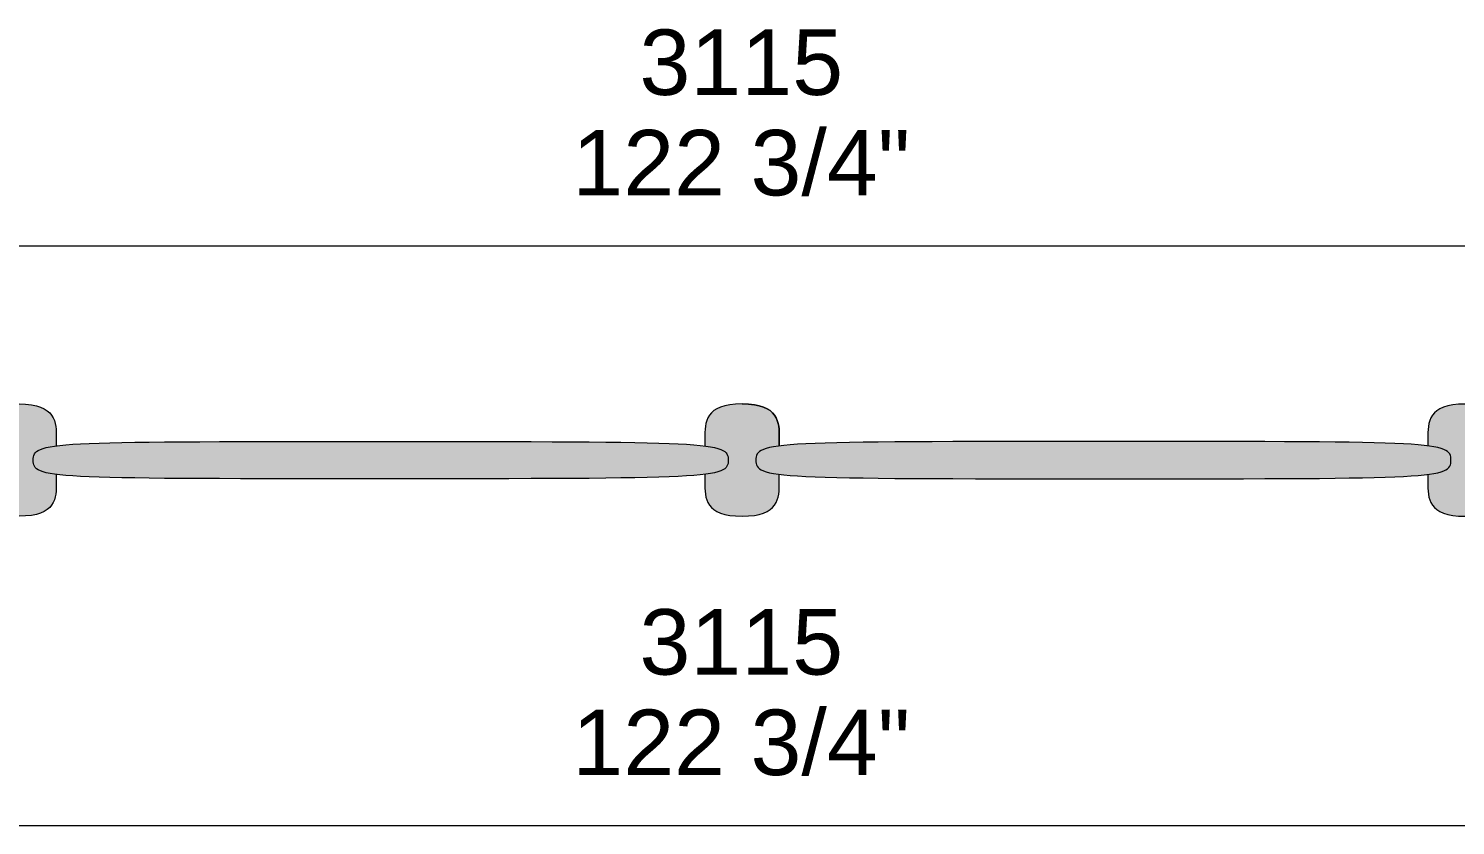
# Model space of a CAD drawing. Header units: millimetres. Extents: x -23380 to 52531, y -5628 to 1041.
# Drawn here: x 8352 to 9876, y -1709 to -857 of the extents above; entities that cross this region are included whole.
import ezdxf

# ---------------------------------------------------------------- set-up
doc = ezdxf.new("R2010")
doc.units = ezdxf.units.MM
for name, color, linetype, lineweight in [('dimensions', 7, 'Continuous', 5), ('drawing', 7, 'Continuous', 5), ('hatch', 9, 'Continuous', 5)]:
    doc.layers.add(name, color=color, linetype=linetype, lineweight=lineweight)
doc.styles.add('Poliform mm', font='arial.ttf')
doc.styles.add('Poliform pollici', font='arial.ttf')

msp = doc.modelspace()

# ---------------------------------------------------------------- hatches: boundary and pattern name
at = {"layer": 'hatch'}
for points in [[(8302.3, -1334.1), (8306.3, -1333.6), (8309.9, -1333), (8311.5, -1332.6), (8313, -1332.3), (8314.4, -1332), (8315.7, -1331.6), (8316.9, -1331.2), (8318.1, -1330.9), (8318.6, -1330.7), (8319.1, -1330.5), (8319.6, -1330.3), (8320.1, -1330), (8320.5, -1329.8), (8320.9, -1329.6), (8321.4, -1329.4), (8321.8, -1329.2), (8322.1, -1329), (8322.5, -1328.7), (8322.8, -1328.5), (8323.2, -1328.3), (8323.5, -1328), (8323.8, -1327.8), (8323.9, -1327.7), (8324, -1327.6), (8324.2, -1327.4), (8324.3, -1327.3), (8324.4, -1327.2), (8324.5, -1327.1), (8324.7, -1326.9), (8324.8, -1326.8), (8324.9, -1326.7), (8325, -1326.6), (8325.1, -1326.4), (8325.2, -1326.3), (8325.3, -1326.2), (8325.4, -1326), (8325.5, -1325.9), (8325.6, -1325.8), (8325.6, -1325.6), (8325.7, -1325.5), (8325.8, -1325.4), (8325.9, -1325.2), (8326, -1325.1), (8326, -1324.9), (8326.1, -1324.8), (8326.2, -1324.6), (8326.2, -1324.5), (8326.3, -1324.4), (8326.4, -1324.1), (8326.5, -1323.8), (8326.6, -1323.5), (8326.7, -1323.2), (8326.7, -1322.9), (8326.8, -1322.6), (8326.9, -1322.2), (8326.9, -1321.9), (8326.9, -1321.6), (8327, -1321.3), (8327, -1320.9), (8327.1, -1320.3), (8327.1, -1319.6), (8327.1, -1318.9), (8327.1, -1318.1), (8327.1, -1317.5), (8327, -1316.8), (8327, -1316.4), (8326.9, -1316.1), (8326.9, -1315.8), (8326.9, -1315.5), (8326.8, -1315.2), (8326.7, -1314.8), (8326.7, -1314.5), (8326.6, -1314.2), (8326.5, -1313.9), (8326.4, -1313.6), (8326.3, -1313.3), (8326.2, -1313.2), (8326.2, -1313.1), (8326.1, -1312.9), (8326, -1312.8), (8326, -1312.6), (8325.9, -1312.5), (8325.8, -1312.4), (8325.7, -1312.2), (8325.6, -1312.1), (8325.6, -1311.9), (8325.5, -1311.8), (8325.4, -1311.7), (8325.3, -1311.5), (8325.2, -1311.4), (8325.1, -1311.3), (8325, -1311.2), (8324.9, -1311), (8324.8, -1310.9), (8324.7, -1310.8), (8324.5, -1310.6), (8324.4, -1310.5), (8324.3, -1310.4), (8324.2, -1310.3), (8324, -1310.1), (8323.9, -1310), (8323.8, -1309.9), (8323.5, -1309.7), (8323.2, -1309.4), (8322.8, -1309.2), (8322.5, -1309), (8322.1, -1308.7), (8321.8, -1308.5), (8321.4, -1308.3), (8320.9, -1308.1), (8320.5, -1307.9), (8320.1, -1307.7), (8319.6, -1307.5), (8319.1, -1307.3), (8318.6, -1307.1), (8318.1, -1306.9), (8316.9, -1306.5), (8315.7, -1306.1), (8314.4, -1305.8), (8313, -1305.4), (8311.5, -1305.1), (8309.9, -1304.8), (8306.3, -1304.1), (8302.3, -1303.6), (8302.3, -1295.6), (8302.3, -1292.4), (8302.4, -1289.2), (8302.5, -1287.6), (8302.6, -1285.9), (8302.7, -1284.3), (8303, -1282.7), (8303.1, -1282), (8303.2, -1281.2), (8303.4, -1280.4), (8303.5, -1279.6), (8303.7, -1278.8), (8303.9, -1278.1), (8304.2, -1277.3), (8304.4, -1276.6), (8304.7, -1275.8), (8305, -1275.1), (8305.3, -1274.4), (8305.7, -1273.6), (8305.8, -1273.3), (8306, -1272.9), (8306.2, -1272.6), (8306.4, -1272.2), (8306.6, -1271.9), (8306.9, -1271.6), (8307.1, -1271.2), (8307.3, -1270.9), (8307.5, -1270.6), (8307.8, -1270.2), (8308, -1269.9), (8308.3, -1269.6), (8308.6, -1269.3), (8308.8, -1269), (8309.1, -1268.6), (8309.4, -1268.3), (8309.7, -1268), (8310, -1267.7), (8310.3, -1267.4), (8310.7, -1267.1), (8311, -1266.9), (8311.3, -1266.6), (8311.7, -1266.3), (8312, -1266), (8312.4, -1265.7), (8312.8, -1265.5), (8313.2, -1265.2), (8313.6, -1264.9), (8314, -1264.7), (8314.4, -1264.4), (8314.8, -1264.2), (8315.3, -1264), (8315.7, -1263.7), (8316.2, -1263.5), (8317.1, -1263), (8318.1, -1262.6), (8319.1, -1262.2), (8320.2, -1261.8), (8321.3, -1261.4), (8322.5, -1261.1), (8323.7, -1260.8), (8324.9, -1260.5), (8326.2, -1260.2), (8327.6, -1259.9), (8329, -1259.7), (8330.4, -1259.5), (8331.9, -1259.3), (8333.5, -1259.2), (8335.1, -1259), (8336.8, -1258.9), (8338.5, -1258.9), (8342.1, -1258.8), (8345.7, -1258.9), (8347.5, -1258.9), (8349.1, -1259), (8350.7, -1259.2), (8352.3, -1259.3), (8353.8, -1259.5), (8355.2, -1259.7), (8356.7, -1259.9), (8358, -1260.2), (8359.3, -1260.5), (8360.6, -1260.8), (8361.8, -1261.1), (8362.9, -1261.4), (8364, -1261.8), (8365.1, -1262.2), (8366.1, -1262.6), (8367.1, -1263), (8368.1, -1263.5), (8368.5, -1263.7), (8369, -1264), (8369.4, -1264.2), (8369.8, -1264.4), (8370.2, -1264.7), (8370.7, -1264.9), (8371.1, -1265.2), (8371.4, -1265.5), (8371.8, -1265.7), (8372.2, -1266), (8372.5, -1266.3), (8372.9, -1266.6), (8373.2, -1266.9), (8373.6, -1267.1), (8373.9, -1267.4), (8374.2, -1267.7), (8374.5, -1268), (8374.8, -1268.3), (8375.1, -1268.6), (8375.4, -1269), (8375.7, -1269.3), (8375.9, -1269.6), (8376.2, -1269.9), (8376.4, -1270.2), (8376.7, -1270.6), (8376.9, -1270.9), (8377.2, -1271.2), (8377.4, -1271.6), (8377.6, -1271.9), (8377.8, -1272.2), (8378, -1272.6), (8378.2, -1272.9), (8378.4, -1273.3), (8378.6, -1273.6), (8378.9, -1274.4), (8379.2, -1275.1), (8379.5, -1275.8), (8379.8, -1276.6), (8380.1, -1277.3), (8380.3, -1278.1), (8380.5, -1278.8), (8380.7, -1279.6), (8380.9, -1280.4), (8381, -1281.2), (8381.2, -1282), (8381.3, -1282.7), (8381.5, -1284.3), (8381.6, -1285.9), (8381.7, -1287.6), (8381.8, -1289.2), (8381.9, -1292.4), (8381.9, -1303.6), (8377.9, -1304.1), (8374.4, -1304.8), (8372.8, -1305.1), (8371.3, -1305.4), (8369.8, -1305.8), (8368.5, -1306.1), (8367.3, -1306.5), (8366.2, -1306.9), (8365.6, -1307.1), (8365.1, -1307.3), (8364.6, -1307.5), (8364.2, -1307.7), (8363.7, -1307.9), (8363.3, -1308.1), (8362.9, -1308.3), (8362.5, -1308.5), (8362.1, -1308.7), (8361.7, -1309), (8361.4, -1309.2), (8361.1, -1309.4), (8360.8, -1309.7), (8360.5, -1309.9), (8360.3, -1310), (8360.2, -1310.1), (8360.1, -1310.3), (8359.9, -1310.4), (8359.8, -1310.5), (8359.7, -1310.6), (8359.6, -1310.8), (8359.5, -1310.9), (8359.4, -1311), (8359.2, -1311.2), (8359.1, -1311.3), (8359, -1311.4), (8358.9, -1311.5), (8358.8, -1311.7), (8358.8, -1311.8), (8358.7, -1311.9), (8358.6, -1312.1), (8358.5, -1312.2), (8358.4, -1312.4), (8358.4, -1312.5), (8358.3, -1312.6), (8358.2, -1312.8), (8358.1, -1312.9), (8358.1, -1313.1), (8358, -1313.2), (8358, -1313.3), (8357.8, -1313.6), (8357.7, -1313.9), (8357.7, -1314.2), (8357.6, -1314.5), (8357.5, -1314.8), (8357.4, -1315.2), (8357.4, -1315.5), (8357.3, -1315.8), (8357.3, -1316.1), (8357.2, -1316.4), (8357.2, -1316.8), (8357.2, -1317.5), (8357.2, -1318.1), (8357.1, -1318.9), (8357.2, -1319.6), (8357.2, -1320.3), (8357.2, -1320.9), (8357.2, -1321.3), (8357.3, -1321.6), (8357.3, -1321.9), (8357.4, -1322.2), (8357.4, -1322.6), (8357.5, -1322.9), (8357.6, -1323.2), (8357.7, -1323.5), (8357.7, -1323.8), (8357.8, -1324.1), (8358, -1324.4), (8358, -1324.5), (8358.1, -1324.6), (8358.1, -1324.8), (8358.2, -1324.9), (8358.3, -1325.1), (8358.4, -1325.2), (8358.4, -1325.4), (8358.5, -1325.5), (8358.6, -1325.6), (8358.7, -1325.8), (8358.8, -1325.9), (8358.8, -1326), (8358.9, -1326.2), (8359, -1326.3), (8359.1, -1326.4), (8359.2, -1326.6), (8359.4, -1326.7), (8359.5, -1326.8), (8359.6, -1326.9), (8359.7, -1327.1), (8359.8, -1327.2), (8359.9, -1327.3), (8360.1, -1327.4), (8360.2, -1327.6), (8360.3, -1327.7), (8360.5, -1327.8), (8360.8, -1328), (8361.1, -1328.3), (8361.4, -1328.5), (8361.7, -1328.7), (8362.1, -1329), (8362.5, -1329.2), (8362.9, -1329.4), (8363.3, -1329.6), (8363.7, -1329.8), (8364.2, -1330), (8364.6, -1330.3), (8365.1, -1330.5), (8365.6, -1330.7), (8366.2, -1330.9), (8367.3, -1331.2), (8368.5, -1331.6), (8369.8, -1332), (8371.3, -1332.3), (8372.8, -1332.6), (8374.4, -1333), (8377.9, -1333.6), (8381.9, -1334.1), (8381.9, -1342.5), (8381.9, -1345.7), (8381.8, -1348.9), (8381.7, -1350.5), (8381.6, -1352), (8381.5, -1353.6), (8381.4, -1354.4), (8381.3, -1355.2), (8381.2, -1356), (8381, -1356.8), (8380.9, -1357.5), (8380.7, -1358.3), (8380.5, -1359.1), (8380.3, -1359.8), (8380.1, -1360.6), (8379.8, -1361.3), (8379.5, -1362), (8379.2, -1362.8), (8378.9, -1363.5), (8378.6, -1364.2), (8378.4, -1364.5), (8378.2, -1364.9), (8378, -1365.2), (8377.8, -1365.6), (8377.6, -1365.9), (8377.4, -1366.2), (8377.2, -1366.6), (8376.9, -1366.9), (8376.7, -1367.2), (8376.4, -1367.5), (8376.2, -1367.9), (8375.9, -1368.2), (8375.7, -1368.5), (8375.4, -1368.8), (8375.1, -1369.1), (8374.8, -1369.4), (8374.5, -1369.7), (8374.2, -1370), (8373.9, -1370.3), (8373.6, -1370.6), (8373.2, -1370.9), (8372.9, -1371.2), (8372.5, -1371.4), (8372.2, -1371.7), (8371.8, -1372), (8371.4, -1372.2), (8371.1, -1372.5), (8370.7, -1372.8), (8370.3, -1373), (8369.8, -1373.3), (8369.4, -1373.5), (8369, -1373.7), (8368.1, -1374.2), (8367.1, -1374.6), (8366.1, -1375.1), (8365.1, -1375.5), (8364, -1375.9), (8362.9, -1376.2), (8361.8, -1376.6), (8360.6, -1376.9), (8359.3, -1377.2), (8358, -1377.5), (8356.7, -1377.7), (8355.3, -1377.9), (8353.8, -1378.1), (8352.3, -1378.3), (8350.7, -1378.5), (8349.1, -1378.6), (8347.5, -1378.7), (8345.7, -1378.7), (8342.1, -1378.8), (8338.5, -1378.7), (8336.8, -1378.7), (8335.1, -1378.6), (8333.5, -1378.5), (8331.9, -1378.3), (8330.4, -1378.1), (8329, -1377.9), (8327.6, -1377.7), (8326.2, -1377.5), (8324.9, -1377.2), (8323.7, -1376.9), (8322.5, -1376.6), (8321.3, -1376.2), (8320.2, -1375.9), (8319.1, -1375.5), (8318.1, -1375.1), (8317.1, -1374.6), (8316.2, -1374.2), (8315.3, -1373.7), (8314.8, -1373.5), (8314.4, -1373.3), (8314, -1373), (8313.6, -1372.8), (8313.2, -1372.5), (8312.8, -1372.2), (8312.4, -1372), (8312, -1371.7), (8311.7, -1371.4), (8311.3, -1371.2), (8311, -1370.9), (8310.7, -1370.6), (8310.3, -1370.3), (8310, -1370), (8309.7, -1369.7), (8309.4, -1369.4), (8309.1, -1369.1), (8308.8, -1368.8), (8308.6, -1368.5), (8308.3, -1368.2), (8308, -1367.9), (8307.8, -1367.5), (8307.5, -1367.2), (8307.3, -1366.9), (8307.1, -1366.6), (8306.9, -1366.2), (8306.6, -1365.9), (8306.4, -1365.6), (8306.2, -1365.2), (8306, -1364.9), (8305.8, -1364.5), (8305.7, -1364.2), (8305.3, -1363.5), (8305, -1362.8), (8304.7, -1362), (8304.4, -1361.3), (8304.2, -1360.6), (8303.9, -1359.8), (8303.7, -1359.1), (8303.5, -1358.3), (8303.4, -1357.5), (8303.2, -1356.8), (8303.1, -1356), (8303, -1355.2), (8302.8, -1354.4), (8302.7, -1353.6), (8302.6, -1352), (8302.5, -1350.5), (8302.4, -1348.9), (8302.3, -1345.7)], [(9099.7, -1318.9), (9099.7, -1318.2), (9099.7, -1317.5), (9099.6, -1316.8), (9099.6, -1316.5), (9099.6, -1316.2), (9099.5, -1315.8), (9099.5, -1315.5), (9099.4, -1315.2), (9099.3, -1314.9), (9099.3, -1314.6), (9099.2, -1314.3), (9099.1, -1314), (9099, -1313.7), (9098.9, -1313.6), (9098.9, -1313.4), (9098.8, -1313.3), (9098.8, -1313.1), (9098.7, -1313), (9098.6, -1312.8), (9098.6, -1312.7), (9098.5, -1312.6), (9098.4, -1312.4), (9098.3, -1312.3), (9098.2, -1312.2), (9098.2, -1312), (9098.1, -1311.9), (9098, -1311.8), (9097.9, -1311.6), (9097.8, -1311.5), (9097.7, -1311.4), (9097.6, -1311.2), (9097.5, -1311.1), (9097.4, -1311), (9097.3, -1310.9), (9097.1, -1310.7), (9097, -1310.6), (9096.9, -1310.5), (9096.8, -1310.4), (9096.6, -1310.2), (9096.5, -1310.1), (9096.3, -1310), (9096.1, -1309.8), (9095.7, -1309.5), (9095.4, -1309.3), (9095.1, -1309.1), (9094.7, -1308.8), (9094.3, -1308.6), (9093.9, -1308.4), (9093.5, -1308.2), (9093.1, -1308), (9092.6, -1307.8), (9092.1, -1307.6), (9091.6, -1307.4), (9091.1, -1307.2), (9090.6, -1307), (9089.4, -1306.6), (9088.2, -1306.2), (9086.9, -1305.9), (9085.4, -1305.5), (9083.9, -1305.2), (9082.3, -1304.9), (9078.7, -1304.3), (9074.6, -1303.7), (9074.6, -1295.6), (9074.6, -1292.4), (9074.7, -1289.2), (9074.8, -1287.6), (9074.9, -1285.9), (9075, -1284.3), (9075.2, -1282.7), (9075.4, -1282), (9075.5, -1281.2), (9075.7, -1280.4), (9075.8, -1279.6), (9076, -1278.8), (9076.2, -1278.1), (9076.5, -1277.3), (9076.7, -1276.6), (9077, -1275.8), (9077.3, -1275.1), (9077.6, -1274.4), (9078, -1273.6), (9078.1, -1273.3), (9078.3, -1272.9), (9078.5, -1272.6), (9078.7, -1272.2), (9078.9, -1271.9), (9079.1, -1271.6), (9079.4, -1271.2), (9079.6, -1270.9), (9079.8, -1270.6), (9080.1, -1270.2), (9080.3, -1269.9), (9080.6, -1269.6), (9080.9, -1269.3), (9081.1, -1269), (9081.4, -1268.6), (9081.7, -1268.3), (9082, -1268), (9082.3, -1267.7), (9082.6, -1267.4), (9083, -1267.1), (9083.3, -1266.9), (9083.6, -1266.6), (9084, -1266.3), (9084.3, -1266), (9084.7, -1265.7), (9085.1, -1265.5), (9085.5, -1265.2), (9085.9, -1264.9), (9086.3, -1264.7), (9086.7, -1264.4), (9087.1, -1264.2), (9087.6, -1264), (9088, -1263.7), (9088.5, -1263.5), (9089.4, -1263), (9090.4, -1262.6), (9091.4, -1262.2), (9092.5, -1261.8), (9093.6, -1261.4), (9094.8, -1261.1), (9096, -1260.8), (9097.2, -1260.5), (9098.5, -1260.2), (9099.9, -1259.9), (9101.3, -1259.7), (9102.7, -1259.5), (9104.2, -1259.3), (9105.8, -1259.2), (9107.4, -1259), (9109.1, -1258.9), (9110.8, -1258.9), (9114.4, -1258.8), (9117.8, -1258.9), (9121, -1259), (9122.5, -1259.1), (9124, -1259.3), (9125.4, -1259.4), (9126.8, -1259.6), (9128.1, -1259.8), (9129.3, -1260), (9130.5, -1260.2), (9131.6, -1260.5), (9132.7, -1260.7), (9133.8, -1261), (9134.9, -1261.3), (9135.9, -1261.6), (9136.8, -1262), (9137.8, -1262.3), (9138.6, -1262.7), (9139.5, -1263.1), (9140.3, -1263.5), (9141.1, -1263.9), (9141.9, -1264.3), (9142.6, -1264.8), (9143.4, -1265.2), (9144, -1265.7), (9144.7, -1266.2), (9145.3, -1266.7), (9145.9, -1267.2), (9146.5, -1267.7), (9147, -1268.2), (9147.5, -1268.8), (9148, -1269.3), (9148.5, -1269.9), (9148.9, -1270.5), (9149.3, -1271), (9149.7, -1271.6), (9150.1, -1272.2), (9150.4, -1272.9), (9150.8, -1273.5), (9151.1, -1274.1), (9151.4, -1274.7), (9151.6, -1275.4), (9151.9, -1276), (9152.1, -1276.7), (9152.4, -1277.4), (9152.6, -1278), (9152.7, -1278.7), (9152.9, -1279.4), (9153.1, -1280.1), (9153.2, -1280.7), (9153.4, -1281.4), (9153.6, -1282.8), (9153.8, -1284.2), (9153.9, -1285.7), (9154, -1287.1), (9154.1, -1288.5), (9154.1, -1289.9), (9154.2, -1303.7), (9150.1, -1304.3), (9146.5, -1304.9), (9144.9, -1305.2), (9143.4, -1305.5), (9141.9, -1305.9), (9140.6, -1306.2), (9139.4, -1306.6), (9138.2, -1307), (9137.7, -1307.2), (9137.2, -1307.4), (9136.7, -1307.6), (9136.2, -1307.8), (9135.7, -1308), (9135.3, -1308.2), (9134.9, -1308.4), (9134.5, -1308.6), (9134.1, -1308.8), (9133.7, -1309.1), (9133.4, -1309.3), (9133.1, -1309.5), (9132.8, -1309.8), (9132.5, -1310), (9132.3, -1310.1), (9132.2, -1310.2), (9132.1, -1310.4), (9131.9, -1310.5), (9131.8, -1310.6), (9131.7, -1310.7), (9131.6, -1310.9), (9131.4, -1311), (9131.3, -1311.1), (9131.2, -1311.2), (9131.1, -1311.4), (9131, -1311.5), (9130.9, -1311.6), (9130.8, -1311.8), (9130.7, -1311.9), (9130.7, -1312), (9130.6, -1312.2), (9130.5, -1312.3), (9130.4, -1312.4), (9130.3, -1312.6), (9130.3, -1312.7), (9130.2, -1312.8), (9130.1, -1313), (9130.1, -1313.1), (9130, -1313.3), (9129.9, -1313.4), (9129.9, -1313.6), (9129.8, -1313.7), (9129.7, -1314), (9129.6, -1314.3), (9129.5, -1314.6), (9129.5, -1314.9), (9129.4, -1315.2), (9129.4, -1315.5), (9129.3, -1315.8), (9129.3, -1316.2), (9129.2, -1316.5), (9129.2, -1316.8), (9129.2, -1317.5), (9129.1, -1318.2), (9129.1, -1318.9), (9129.1, -1319.6), (9129.2, -1320.2), (9129.2, -1320.9), (9129.2, -1321.2), (9129.3, -1321.6), (9129.3, -1321.9), (9129.4, -1322.2), (9129.4, -1322.5), (9129.5, -1322.8), (9129.5, -1323.1), (9129.6, -1323.4), (9129.7, -1323.7), (9129.8, -1324), (9129.9, -1324.2), (9129.9, -1324.3), (9130, -1324.4), (9130.1, -1324.6), (9130.1, -1324.7), (9130.2, -1324.9), (9130.3, -1325), (9130.3, -1325.1), (9130.4, -1325.3), (9130.5, -1325.4), (9130.6, -1325.5), (9130.6, -1325.7), (9130.7, -1325.8), (9130.8, -1326), (9130.9, -1326.1), (9131, -1326.2), (9131.1, -1326.3), (9131.2, -1326.5), (9131.3, -1326.6), (9131.4, -1326.7), (9131.6, -1326.9), (9131.7, -1327), (9131.8, -1327.1), (9131.9, -1327.2), (9132.1, -1327.3), (9132.2, -1327.5), (9132.3, -1327.6), (9132.5, -1327.7), (9132.8, -1328), (9133.1, -1328.2), (9133.4, -1328.4), (9133.7, -1328.6), (9134.1, -1328.9), (9134.5, -1329.1), (9134.9, -1329.3), (9135.3, -1329.5), (9135.7, -1329.7), (9136.2, -1329.9), (9136.7, -1330.1), (9137.2, -1330.3), (9137.7, -1330.5), (9138.2, -1330.7), (9139.4, -1331.1), (9140.6, -1331.5), (9141.9, -1331.8), (9143.4, -1332.2), (9144.9, -1332.5), (9146.5, -1332.8), (9150.1, -1333.5), (9154.2, -1334), (9154.2, -1342.5), (9154.2, -1345.7), (9154.1, -1348.9), (9154, -1350.5), (9153.9, -1352), (9153.8, -1353.6), (9153.7, -1354.4), (9153.6, -1355.2), (9153.4, -1356), (9153.3, -1356.8), (9153.1, -1357.5), (9153, -1358.3), (9152.8, -1359.1), (9152.6, -1359.8), (9152.3, -1360.6), (9152.1, -1361.3), (9151.8, -1362), (9151.5, -1362.8), (9151.2, -1363.5), (9150.9, -1364.2), (9150.7, -1364.5), (9150.5, -1364.9), (9150.3, -1365.2), (9150.1, -1365.6), (9149.9, -1365.9), (9149.7, -1366.2), (9149.4, -1366.6), (9149.2, -1366.9), (9149, -1367.2), (9148.7, -1367.5), (9148.5, -1367.9), (9148.2, -1368.2), (9148, -1368.5), (9147.7, -1368.8), (9147.4, -1369.1), (9147.1, -1369.4), (9146.8, -1369.7), (9146.5, -1370), (9146.2, -1370.3), (9145.9, -1370.6), (9145.5, -1370.9), (9145.2, -1371.2), (9144.8, -1371.4), (9144.5, -1371.7), (9144.1, -1372), (9143.7, -1372.2), (9143.3, -1372.5), (9142.9, -1372.8), (9142.5, -1373), (9142.1, -1373.3), (9141.7, -1373.5), (9141.3, -1373.7), (9140.4, -1374.2), (9139.4, -1374.6), (9138.4, -1375.1), (9137.4, -1375.5), (9136.3, -1375.9), (9135.2, -1376.2), (9134.1, -1376.6), (9132.8, -1376.9), (9131.6, -1377.2), (9130.3, -1377.5), (9128.9, -1377.7), (9127.5, -1377.9), (9126.1, -1378.1), (9124.6, -1378.3), (9123, -1378.5), (9121.4, -1378.6), (9119.7, -1378.7), (9118, -1378.7), (9114.4, -1378.8), (9110.8, -1378.7), (9109.1, -1378.7), (9107.4, -1378.6), (9105.8, -1378.5), (9104.2, -1378.3), (9102.7, -1378.1), (9101.3, -1377.9), (9099.9, -1377.7), (9098.5, -1377.5), (9097.2, -1377.2), (9096, -1376.9), (9094.8, -1376.6), (9093.6, -1376.2), (9092.5, -1375.9), (9091.4, -1375.5), (9090.4, -1375.1), (9089.4, -1374.6), (9088.5, -1374.2), (9087.6, -1373.7), (9087.1, -1373.5), (9086.7, -1373.3), (9086.3, -1373), (9085.9, -1372.8), (9085.5, -1372.5), (9085.1, -1372.2), (9084.7, -1372), (9084.3, -1371.7), (9084, -1371.4), (9083.6, -1371.2), (9083.3, -1370.9), (9083, -1370.6), (9082.6, -1370.3), (9082.3, -1370), (9082, -1369.7), (9081.7, -1369.4), (9081.4, -1369.1), (9081.1, -1368.8), (9080.9, -1368.5), (9080.6, -1368.2), (9080.3, -1367.9), (9080.1, -1367.5), (9079.8, -1367.2), (9079.6, -1366.9), (9079.4, -1366.6), (9079.1, -1366.2), (9078.9, -1365.9), (9078.7, -1365.6), (9078.5, -1365.2), (9078.3, -1364.9), (9078.1, -1364.5), (9078, -1364.2), (9077.6, -1363.5), (9077.3, -1362.8), (9077, -1362), (9076.7, -1361.3), (9076.5, -1360.6), (9076.2, -1359.8), (9076, -1359.1), (9075.8, -1358.3), (9075.7, -1357.5), (9075.5, -1356.8), (9075.4, -1356), (9075.2, -1355.2), (9075.1, -1354.4), (9075, -1353.6), (9074.9, -1352), (9074.8, -1350.5), (9074.7, -1348.9), (9074.6, -1345.7), (9074.6, -1334), (9078.7, -1333.5), (9082.3, -1332.8), (9083.9, -1332.5), (9085.4, -1332.2), (9086.9, -1331.8), (9088.2, -1331.5), (9089.4, -1331.1), (9090.6, -1330.7), (9091.1, -1330.5), (9091.6, -1330.3), (9092.1, -1330.1), (9092.6, -1329.9), (9093.1, -1329.7), (9093.5, -1329.5), (9093.9, -1329.3), (9094.3, -1329.1), (9094.7, -1328.9), (9095.1, -1328.6), (9095.4, -1328.4), (9095.7, -1328.2), (9096.1, -1327.9), (9096.3, -1327.7), (9096.5, -1327.6), (9096.6, -1327.5), (9096.8, -1327.3), (9096.9, -1327.2), (9097, -1327.1), (9097.1, -1327), (9097.3, -1326.9), (9097.4, -1326.7), (9097.5, -1326.6), (9097.6, -1326.5), (9097.7, -1326.3), (9097.8, -1326.2), (9097.9, -1326.1), (9098, -1325.9), (9098.1, -1325.8), (9098.2, -1325.7), (9098.2, -1325.5), (9098.3, -1325.4), (9098.4, -1325.3), (9098.5, -1325.1), (9098.6, -1325), (9098.6, -1324.9), (9098.7, -1324.7), (9098.8, -1324.6), (9098.8, -1324.4), (9098.9, -1324.3), (9098.9, -1324.2), (9099, -1324), (9099.1, -1323.7), (9099.2, -1323.4), (9099.3, -1323.1), (9099.3, -1322.8), (9099.4, -1322.5), (9099.5, -1322.2), (9099.5, -1321.9), (9099.6, -1321.6), (9099.6, -1321.2), (9099.6, -1320.9), (9099.7, -1320.2), (9099.7, -1319.6)], [(9126.8, -1259.6), (9128.1, -1259.8), (9129.3, -1260), (9130.5, -1260.2), (9131.6, -1260.5), (9132.7, -1260.7), (9133.8, -1261), (9134.9, -1261.3), (9135.9, -1261.6), (9136.8, -1262), (9137.8, -1262.3), (9138.6, -1262.7), (9139.5, -1263.1), (9140.3, -1263.5), (9141.1, -1263.9), (9141.9, -1264.3), (9142.6, -1264.8), (9143.4, -1265.2), (9144, -1265.7), (9144.7, -1266.2), (9145.3, -1266.7), (9145.9, -1267.2), (9146.5, -1267.7), (9147, -1268.2), (9147.5, -1268.8), (9148, -1269.3), (9148.5, -1269.9), (9148.9, -1270.5), (9149.3, -1271), (9149.7, -1271.6), (9150.1, -1272.2), (9150.4, -1272.9), (9150.8, -1273.5), (9151.1, -1274.1), (9151.4, -1274.7), (9151.6, -1275.4), (9151.9, -1276), (9152.1, -1276.7), (9152.4, -1277.3), (9152.6, -1278), (9152.7, -1278.7), (9152.9, -1279.4), (9153.1, -1280.1), (9153.2, -1280.7), (9153.4, -1281.4), (9153.6, -1282.8), (9153.8, -1284.2), (9153.9, -1285.7), (9154, -1287.1), (9154.1, -1288.5), (9154.1, -1289.9), (9154.2, -1303.7), (9154.2, -1303.7), (9154.2, -1295.6), (9154.1, -1289.9), (9154.1, -1288.5), (9154, -1287.1), (9153.9, -1285.7), (9153.8, -1284.2), (9153.6, -1282.8), (9153.4, -1281.4), (9153.2, -1280.7), (9153.1, -1280.1), (9152.9, -1279.4), (9152.7, -1278.7), (9152.6, -1278), (9152.4, -1277.4), (9152.1, -1276.7), (9151.9, -1276), (9151.6, -1275.4), (9151.4, -1274.7), (9151.1, -1274.1), (9150.8, -1273.5), (9150.4, -1272.9), (9150.1, -1272.2), (9149.7, -1271.6), (9149.3, -1271), (9148.9, -1270.5), (9148.5, -1269.9), (9148, -1269.3), (9147.5, -1268.8), (9147, -1268.2), (9146.5, -1267.7), (9145.9, -1267.2), (9145.3, -1266.7), (9144.7, -1266.2), (9144, -1265.7), (9143.4, -1265.2), (9142.6, -1264.8), (9141.9, -1264.3), (9141.1, -1263.9), (9140.3, -1263.5), (9139.5, -1263.1), (9138.6, -1262.7), (9137.8, -1262.3), (9136.8, -1262), (9135.9, -1261.6), (9134.9, -1261.3), (9133.8, -1261), (9132.7, -1260.7), (9131.6, -1260.5), (9130.5, -1260.2), (9129.3, -1260), (9128.1, -1259.8)], [(9926.5, -1303.6), (9922.5, -1304.2), (9919, -1304.8), (9917.3, -1305.1), (9915.8, -1305.5), (9914.4, -1305.8), (9913.1, -1306.2), (9911.9, -1306.5), (9910.8, -1306.9), (9910.2, -1307.1), (9909.7, -1307.3), (9909.2, -1307.5), (9908.8, -1307.7), (9908.3, -1307.9), (9907.9, -1308.1), (9907.5, -1308.4), (9907.1, -1308.6), (9906.7, -1308.8), (9906.3, -1309), (9906, -1309.3), (9905.7, -1309.5), (9905.4, -1309.7), (9905.1, -1310), (9904.9, -1310.1), (9904.8, -1310.2), (9904.7, -1310.3), (9904.5, -1310.5), (9904.4, -1310.6), (9904.3, -1310.7), (9904.2, -1310.8), (9904, -1311), (9903.9, -1311.1), (9903.8, -1311.2), (9903.7, -1311.3), (9903.6, -1311.5), (9903.5, -1311.6), (9903.4, -1311.7), (9903.3, -1311.9), (9903.3, -1312), (9903.2, -1312.1), (9903.1, -1312.3), (9903, -1312.4), (9902.9, -1312.6), (9902.9, -1312.7), (9902.8, -1312.8), (9902.7, -1313), (9902.7, -1313.1), (9902.6, -1313.3), (9902.5, -1313.4), (9902.4, -1313.7), (9902.3, -1314), (9902.2, -1314.3), (9902.2, -1314.6), (9902.1, -1314.9), (9902, -1315.2), (9902, -1315.5), (9901.9, -1315.9), (9901.9, -1316.2), (9901.8, -1316.5), (9901.8, -1316.8), (9901.8, -1317.5), (9901.7, -1318.2), (9901.7, -1318.9), (9901.7, -1319.6), (9901.8, -1320.3), (9901.8, -1321), (9901.8, -1321.3), (9901.9, -1321.7), (9901.9, -1322), (9902, -1322.3), (9902, -1322.6), (9902.1, -1322.9), (9902.2, -1323.2), (9902.2, -1323.5), (9902.3, -1323.8), (9902.4, -1324.1), (9902.5, -1324.4), (9902.6, -1324.6), (9902.7, -1324.7), (9902.7, -1324.9), (9902.8, -1325), (9902.9, -1325.1), (9902.9, -1325.3), (9903, -1325.4), (9903.1, -1325.6), (9903.2, -1325.7), (9903.3, -1325.8), (9903.3, -1326), (9903.4, -1326.1), (9903.5, -1326.2), (9903.6, -1326.4), (9903.7, -1326.5), (9903.8, -1326.6), (9903.9, -1326.7), (9904, -1326.9), (9904.2, -1327), (9904.3, -1327.1), (9904.4, -1327.3), (9904.5, -1327.4), (9904.6, -1327.5), (9904.8, -1327.6), (9904.9, -1327.7), (9905.1, -1327.9), (9905.4, -1328.1), (9905.7, -1328.3), (9906, -1328.6), (9906.3, -1328.8), (9906.7, -1329), (9907.1, -1329.3), (9907.5, -1329.5), (9907.9, -1329.7), (9908.3, -1329.9), (9908.8, -1330.1), (9909.2, -1330.3), (9909.7, -1330.5), (9910.2, -1330.7), (9910.8, -1330.9), (9911.9, -1331.3), (9913.1, -1331.7), (9914.4, -1332), (9915.8, -1332.4), (9917.3, -1332.7), (9919, -1333), (9922.5, -1333.6), (9926.5, -1334.2), (9926.5, -1342.6), (9926.5, -1345.7), (9926.4, -1348.9), (9926.3, -1350.5), (9926.2, -1352.1), (9926.1, -1353.7), (9926, -1354.5), (9925.9, -1355.3), (9925.7, -1356.1), (9925.6, -1356.8), (9925.4, -1357.6), (9925.3, -1358.4), (9925.1, -1359.1), (9924.9, -1359.9), (9924.6, -1360.6), (9924.4, -1361.4), (9924.1, -1362.1), (9923.8, -1362.8), (9923.5, -1363.5), (9923.1, -1364.2), (9923, -1364.6), (9922.8, -1364.9), (9922.6, -1365.3), (9922.4, -1365.6), (9922.2, -1366), (9922, -1366.3), (9921.7, -1366.6), (9921.5, -1367), (9921.3, -1367.3), (9921, -1367.6), (9920.8, -1367.9), (9920.5, -1368.2), (9920.2, -1368.6), (9920, -1368.9), (9919.7, -1369.2), (9919.4, -1369.5), (9919.1, -1369.8), (9918.8, -1370.1), (9918.5, -1370.4), (9918.1, -1370.7), (9917.8, -1370.9), (9917.5, -1371.2), (9917.1, -1371.5), (9916.8, -1371.8), (9916.4, -1372), (9916, -1372.3), (9915.6, -1372.6), (9915.2, -1372.8), (9914.8, -1373.1), (9914.4, -1373.3), (9914, -1373.6), (9913.5, -1373.8), (9912.6, -1374.3), (9911.7, -1374.7), (9910.7, -1375.1), (9909.7, -1375.5), (9908.6, -1375.9), (9907.5, -1376.3), (9906.3, -1376.6), (9905.1, -1376.9), (9903.9, -1377.2), (9902.6, -1377.5), (9901.2, -1377.8), (9899.8, -1378), (9898.4, -1378.2), (9896.9, -1378.4), (9895.3, -1378.5), (9893.7, -1378.6), (9892, -1378.7), (9890.3, -1378.8), (9886.7, -1378.9), (9883.1, -1378.8), (9881.4, -1378.7), (9879.7, -1378.6), (9878.1, -1378.5), (9876.5, -1378.4), (9875, -1378.2), (9873.6, -1378), (9872.2, -1377.8), (9870.8, -1377.5), (9869.5, -1377.2), (9868.2, -1376.9), (9867, -1376.6), (9865.9, -1376.3), (9864.8, -1375.9), (9863.7, -1375.5), (9862.7, -1375.1), (9861.7, -1374.7), (9860.7, -1374.3), (9859.8, -1373.8), (9859.4, -1373.6), (9859, -1373.3), (9858.6, -1373.1), (9858.2, -1372.8), (9857.8, -1372.6), (9857.4, -1372.3), (9857, -1372), (9856.6, -1371.8), (9856.3, -1371.5), (9855.9, -1371.2), (9855.6, -1370.9), (9855.2, -1370.7), (9854.9, -1370.4), (9854.6, -1370.1), (9854.3, -1369.8), (9854, -1369.5), (9853.7, -1369.2), (9853.4, -1368.9), (9853.1, -1368.6), (9852.9, -1368.2), (9852.6, -1367.9), (9852.4, -1367.6), (9852.1, -1367.3), (9851.9, -1367), (9851.7, -1366.6), (9851.4, -1366.3), (9851.2, -1366), (9851, -1365.6), (9850.8, -1365.3), (9850.6, -1364.9), (9850.4, -1364.6), (9850.2, -1364.2), (9849.9, -1363.5), (9849.6, -1362.8), (9849.3, -1362.1), (9849, -1361.4), (9848.8, -1360.6), (9848.5, -1359.9), (9848.3, -1359.1), (9848.1, -1358.4), (9848, -1357.6), (9847.8, -1356.8), (9847.7, -1356), (9847.5, -1355.3), (9847.4, -1354.5), (9847.3, -1353.7), (9847.2, -1352.1), (9847.1, -1350.5), (9847, -1348.9), (9846.9, -1345.7), (9846.9, -1334.2), (9850.9, -1333.6), (9854.4, -1333), (9856.1, -1332.7), (9857.6, -1332.4), (9859, -1332), (9860.3, -1331.7), (9861.5, -1331.3), (9862.6, -1330.9), (9863.2, -1330.7), (9863.7, -1330.5), (9864.2, -1330.3), (9864.6, -1330.1), (9865.1, -1329.9), (9865.5, -1329.7), (9865.9, -1329.5), (9866.3, -1329.3), (9866.7, -1329), (9867.1, -1328.8), (9867.4, -1328.6), (9867.7, -1328.3), (9868, -1328.1), (9868.3, -1327.9), (9868.5, -1327.7), (9868.6, -1327.6), (9868.7, -1327.5), (9868.9, -1327.4), (9869, -1327.3), (9869.1, -1327.1), (9869.2, -1327), (9869.4, -1326.9), (9869.5, -1326.7), (9869.6, -1326.6), (9869.7, -1326.5), (9869.8, -1326.4), (9869.9, -1326.2), (9870, -1326.1), (9870.1, -1326), (9870.1, -1325.8), (9870.2, -1325.7), (9870.3, -1325.5), (9870.4, -1325.4), (9870.5, -1325.3), (9870.5, -1325.1), (9870.6, -1325), (9870.7, -1324.9), (9870.7, -1324.7), (9870.8, -1324.6), (9870.9, -1324.4), (9871, -1324.1), (9871.1, -1323.8), (9871.2, -1323.5), (9871.2, -1323.2), (9871.3, -1322.9), (9871.4, -1322.6), (9871.4, -1322.3), (9871.5, -1322), (9871.5, -1321.7), (9871.6, -1321.3), (9871.6, -1321), (9871.6, -1320.3), (9871.7, -1319.6), (9871.7, -1318.9), (9871.7, -1318.2), (9871.6, -1317.5), (9871.6, -1316.8), (9871.6, -1316.5), (9871.5, -1316.2), (9871.5, -1315.9), (9871.4, -1315.5), (9871.4, -1315.2), (9871.3, -1314.9), (9871.2, -1314.6), (9871.2, -1314.3), (9871.1, -1314), (9871, -1313.7), (9870.9, -1313.4), (9870.8, -1313.3), (9870.7, -1313.1), (9870.7, -1313), (9870.6, -1312.8), (9870.5, -1312.7), (9870.5, -1312.6), (9870.4, -1312.4), (9870.3, -1312.3), (9870.2, -1312.1), (9870.1, -1312), (9870.1, -1311.9), (9870, -1311.7), (9869.9, -1311.6), (9869.8, -1311.5), (9869.7, -1311.3), (9869.6, -1311.2), (9869.5, -1311.1), (9869.4, -1311), (9869.2, -1310.8), (9869.1, -1310.7), (9869, -1310.6), (9868.9, -1310.5), (9868.7, -1310.3), (9868.6, -1310.2), (9868.5, -1310.1), (9868.3, -1310), (9868, -1309.7), (9867.7, -1309.5), (9867.4, -1309.3), (9867.1, -1309), (9866.7, -1308.8), (9866.3, -1308.6), (9865.9, -1308.4), (9865.5, -1308.1), (9865.1, -1307.9), (9864.6, -1307.7), (9864.2, -1307.5), (9863.7, -1307.3), (9863.2, -1307.1), (9862.6, -1306.9), (9861.5, -1306.5), (9860.3, -1306.2), (9859, -1305.8), (9857.6, -1305.5), (9856.1, -1305.1), (9854.4, -1304.8), (9850.9, -1304.2), (9846.9, -1303.6), (9846.9, -1295.6), (9846.9, -1292.4), (9847, -1289.2), (9847.1, -1287.6), (9847.2, -1286), (9847.3, -1284.4), (9847.5, -1282.8), (9847.7, -1282), (9847.8, -1281.2), (9848, -1280.4), (9848.1, -1279.7), (9848.3, -1278.9), (9848.5, -1278.1), (9848.8, -1277.4), (9849, -1276.6), (9849.3, -1275.9), (9849.6, -1275.1), (9849.9, -1274.4), (9850.3, -1273.7), (9850.4, -1273.4), (9850.6, -1273), (9850.8, -1272.7), (9851, -1272.3), (9851.2, -1272), (9851.4, -1271.6), (9851.7, -1271.3), (9851.9, -1271), (9852.1, -1270.6), (9852.4, -1270.3), (9852.6, -1270), (9852.9, -1269.6), (9853.2, -1269.3), (9853.4, -1269), (9853.7, -1268.7), (9854, -1268.4), (9854.3, -1268.1), (9854.6, -1267.8), (9854.9, -1267.5), (9855.2, -1267.2), (9855.6, -1266.9), (9855.9, -1266.6), (9856.3, -1266.3), (9856.6, -1266.1), (9857, -1265.8), (9857.4, -1265.5), (9857.8, -1265.3), (9858.2, -1265), (9858.6, -1264.8), (9859, -1264.5), (9859.4, -1264.3), (9859.8, -1264), (9860.3, -1263.8), (9860.7, -1263.5), (9861.7, -1263.1), (9862.7, -1262.7), (9863.7, -1262.3), (9864.8, -1261.9), (9865.9, -1261.5), (9867.1, -1261.1), (9868.3, -1260.8), (9869.5, -1260.5), (9870.8, -1260.2), (9872.2, -1260), (9873.6, -1259.8), (9875, -1259.6), (9876.5, -1259.4), (9878.1, -1259.2), (9879.7, -1259.1), (9881.4, -1259), (9883.1, -1258.9), (9886.7, -1258.9), (9890.3, -1258.9), (9892, -1259), (9893.7, -1259.1), (9895.3, -1259.2), (9896.9, -1259.4), (9898.4, -1259.6), (9899.8, -1259.8), (9901.2, -1260), (9902.6, -1260.2), (9903.9, -1260.5), (9905.1, -1260.8), (9906.4, -1261.1), (9907.5, -1261.5), (9908.6, -1261.9), (9909.7, -1262.3), (9910.7, -1262.7), (9911.7, -1263.1), (9912.7, -1263.5), (9913.1, -1263.8), (9913.6, -1264), (9914, -1264.3), (9914.4, -1264.5), (9914.8, -1264.8), (9915.2, -1265), (9915.6, -1265.3), (9916, -1265.5), (9916.4, -1265.8), (9916.8, -1266.1), (9917.1, -1266.4), (9917.5, -1266.6), (9917.8, -1266.9), (9918.2, -1267.2), (9918.5, -1267.5), (9918.8, -1267.8), (9919.1, -1268.1), (9919.4, -1268.4), (9919.7, -1268.7), (9920, -1269), (9920.3, -1269.3), (9920.5, -1269.7), (9920.8, -1270), (9921, -1270.3), (9921.3, -1270.6), (9921.5, -1271), (9921.7, -1271.3), (9922, -1271.6), (9922.2, -1272), (9922.4, -1272.3), (9922.6, -1272.7), (9922.8, -1273), (9923, -1273.4), (9923.2, -1273.7), (9923.5, -1274.4), (9923.8, -1275.2), (9924.1, -1275.9), (9924.4, -1276.6), (9924.6, -1277.4), (9924.9, -1278.1), (9925.1, -1278.9), (9925.3, -1279.7), (9925.4, -1280.4), (9925.6, -1281.2), (9925.7, -1282), (9925.9, -1282.8), (9926.1, -1284.4), (9926.2, -1286), (9926.3, -1287.6), (9926.4, -1289.2), (9926.5, -1292.5)], [(9099.7, -1318.9), (9099.7, -1319.6), (9099.7, -1320.2), (9099.6, -1320.9), (9099.6, -1321.2), (9099.6, -1321.6), (9099.5, -1321.9), (9099.5, -1322.2), (9099.4, -1322.5), (9099.3, -1322.8), (9099.3, -1323.1), (9099.2, -1323.4), (9099.1, -1323.7), (9099, -1324), (9098.9, -1324.2), (9098.9, -1324.3), (9098.8, -1324.4), (9098.8, -1324.6), (9098.7, -1324.7), (9098.6, -1324.9), (9098.6, -1325), (9098.5, -1325.1), (9098.4, -1325.3), (9098.3, -1325.4), (9098.2, -1325.5), (9098.2, -1325.7), (9098.1, -1325.8), (9098, -1325.9), (9097.9, -1326.1), (9097.8, -1326.2), (9097.7, -1326.3), (9097.6, -1326.5), (9097.5, -1326.6), (9097.4, -1326.7), (9097.3, -1326.9), (9097.1, -1327), (9097, -1327.1), (9096.9, -1327.2), (9096.8, -1327.3), (9096.6, -1327.5), (9096.5, -1327.6), (9096.3, -1327.7), (9096.1, -1327.9), (9095.7, -1328.2), (9095.4, -1328.4), (9095.1, -1328.6), (9094.7, -1328.9), (9094.3, -1329.1), (9093.9, -1329.3), (9093.5, -1329.5), (9093.1, -1329.7), (9092.6, -1329.9), (9092.1, -1330.1), (9091.6, -1330.3), (9091.1, -1330.5), (9090.6, -1330.7), (9089.4, -1331.1), (9088.2, -1331.5), (9086.9, -1331.8), (9085.4, -1332.2), (9083.9, -1332.5), (9082.3, -1332.8), (9078.7, -1333.5), (9074.6, -1334), (9067, -1334.9), (9057.9, -1335.6), (9035.1, -1336.8), (8967.4, -1338.2), (8483.6, -1338.2), (8419.7, -1336.8), (8397.9, -1335.7), (8389.3, -1334.9), (8381.9, -1334.1), (8377.9, -1333.6), (8374.4, -1333), (8372.8, -1332.6), (8371.3, -1332.3), (8369.8, -1332), (8368.5, -1331.6), (8367.3, -1331.2), (8366.2, -1330.9), (8365.6, -1330.7), (8365.1, -1330.5), (8364.6, -1330.3), (8364.2, -1330), (8363.7, -1329.8), (8363.3, -1329.6), (8362.9, -1329.4), (8362.5, -1329.2), (8362.1, -1329), (8361.7, -1328.7), (8361.4, -1328.5), (8361.1, -1328.3), (8360.8, -1328), (8360.5, -1327.8), (8360.3, -1327.7), (8360.2, -1327.6), (8360.1, -1327.4), (8359.9, -1327.3), (8359.8, -1327.2), (8359.7, -1327.1), (8359.6, -1326.9), (8359.5, -1326.8), (8359.4, -1326.7), (8359.2, -1326.6), (8359.1, -1326.4), (8359, -1326.3), (8358.9, -1326.2), (8358.8, -1326), (8358.8, -1325.9), (8358.7, -1325.8), (8358.6, -1325.6), (8358.5, -1325.5), (8358.4, -1325.4), (8358.4, -1325.2), (8358.3, -1325.1), (8358.2, -1324.9), (8358.1, -1324.8), (8358.1, -1324.6), (8358, -1324.5), (8358, -1324.4), (8357.8, -1324.1), (8357.7, -1323.8), (8357.7, -1323.5), (8357.6, -1323.2), (8357.5, -1322.9), (8357.4, -1322.6), (8357.4, -1322.2), (8357.3, -1321.9), (8357.3, -1321.6), (8357.2, -1321.3), (8357.2, -1320.9), (8357.2, -1320.3), (8357.2, -1319.6), (8357.1, -1318.9), (8357.2, -1318.1), (8357.2, -1317.5), (8357.2, -1316.8), (8357.2, -1316.4), (8357.3, -1316.1), (8357.3, -1315.8), (8357.4, -1315.5), (8357.4, -1315.2), (8357.5, -1314.8), (8357.6, -1314.5), (8357.7, -1314.2), (8357.7, -1313.9), (8357.8, -1313.6), (8358, -1313.3), (8358, -1313.2), (8358.1, -1313.1), (8358.1, -1312.9), (8358.2, -1312.8), (8358.3, -1312.6), (8358.4, -1312.5), (8358.4, -1312.4), (8358.5, -1312.2), (8358.6, -1312.1), (8358.7, -1311.9), (8358.8, -1311.8), (8358.8, -1311.7), (8358.9, -1311.5), (8359, -1311.4), (8359.1, -1311.3), (8359.2, -1311.2), (8359.4, -1311), (8359.5, -1310.9), (8359.6, -1310.8), (8359.7, -1310.6), (8359.8, -1310.5), (8359.9, -1310.4), (8360.1, -1310.3), (8360.2, -1310.1), (8360.3, -1310), (8360.5, -1309.9), (8360.8, -1309.7), (8361.1, -1309.4), (8361.4, -1309.2), (8361.7, -1309), (8362.1, -1308.7), (8362.5, -1308.5), (8362.9, -1308.3), (8363.3, -1308.1), (8363.7, -1307.9), (8364.2, -1307.7), (8364.6, -1307.5), (8365.1, -1307.3), (8365.6, -1307.1), (8366.2, -1306.9), (8367.3, -1306.5), (8368.5, -1306.1), (8369.8, -1305.8), (8371.3, -1305.4), (8372.8, -1305.1), (8374.4, -1304.8), (8377.9, -1304.1), (8381.9, -1303.6), (8389.3, -1302.8), (8397.9, -1302.1), (8419.7, -1300.9), (8483.6, -1299.5), (8967.4, -1299.5), (9035.1, -1301), (9057.9, -1302.1), (9067, -1302.9), (9074.6, -1303.7), (9078.7, -1304.3), (9082.3, -1304.9), (9083.9, -1305.2), (9085.4, -1305.5), (9086.9, -1305.9), (9088.2, -1306.2), (9089.4, -1306.6), (9090.6, -1307), (9091.1, -1307.2), (9091.6, -1307.4), (9092.1, -1307.6), (9092.6, -1307.8), (9093.1, -1308), (9093.5, -1308.2), (9093.9, -1308.4), (9094.3, -1308.6), (9094.7, -1308.8), (9095.1, -1309.1), (9095.4, -1309.3), (9095.7, -1309.5), (9096.1, -1309.8), (9096.3, -1310), (9096.5, -1310.1), (9096.6, -1310.2), (9096.8, -1310.4), (9096.9, -1310.5), (9097, -1310.6), (9097.1, -1310.7), (9097.3, -1310.9), (9097.4, -1311), (9097.5, -1311.1), (9097.6, -1311.2), (9097.7, -1311.4), (9097.8, -1311.5), (9097.9, -1311.6), (9098, -1311.8), (9098.1, -1311.9), (9098.2, -1312), (9098.2, -1312.2), (9098.3, -1312.3), (9098.4, -1312.4), (9098.5, -1312.6), (9098.6, -1312.7), (9098.6, -1312.8), (9098.7, -1313), (9098.8, -1313.1), (9098.8, -1313.3), (9098.9, -1313.4), (9098.9, -1313.6), (9099, -1313.7), (9099.1, -1314), (9099.2, -1314.3), (9099.3, -1314.6), (9099.3, -1314.9), (9099.4, -1315.2), (9099.5, -1315.5), (9099.5, -1315.8), (9099.6, -1316.2), (9099.6, -1316.5), (9099.6, -1316.8), (9099.7, -1317.5), (9099.7, -1318.2)], [(9129.1, -1318.9), (9129.1, -1318.2), (9129.2, -1317.5), (9129.2, -1316.8), (9129.2, -1316.5), (9129.3, -1316.2), (9129.3, -1315.8), (9129.4, -1315.5), (9129.4, -1315.2), (9129.5, -1314.9), (9129.5, -1314.6), (9129.6, -1314.3), (9129.7, -1314), (9129.8, -1313.7), (9129.9, -1313.6), (9129.9, -1313.4), (9130, -1313.3), (9130.1, -1313.1), (9130.1, -1313), (9130.2, -1312.8), (9130.3, -1312.7), (9130.3, -1312.6), (9130.4, -1312.4), (9130.5, -1312.3), (9130.6, -1312.2), (9130.7, -1312), (9130.7, -1311.9), (9130.8, -1311.8), (9130.9, -1311.6), (9131, -1311.5), (9131.1, -1311.4), (9131.2, -1311.2), (9131.3, -1311.1), (9131.4, -1311), (9131.6, -1310.9), (9131.7, -1310.7), (9131.8, -1310.6), (9131.9, -1310.5), (9132.1, -1310.4), (9132.2, -1310.2), (9132.3, -1310.1), (9132.5, -1310), (9132.8, -1309.8), (9133.1, -1309.5), (9133.4, -1309.3), (9133.7, -1309.1), (9134.1, -1308.8), (9134.5, -1308.6), (9134.9, -1308.4), (9135.3, -1308.2), (9135.7, -1308), (9136.2, -1307.8), (9136.7, -1307.6), (9137.2, -1307.4), (9137.7, -1307.2), (9138.2, -1307), (9139.4, -1306.6), (9140.6, -1306.2), (9141.9, -1305.9), (9143.4, -1305.5), (9144.9, -1305.2), (9146.5, -1304.9), (9150.1, -1304.3), (9154.2, -1303.7), (9161.8, -1302.9), (9170.9, -1302.1), (9193.7, -1301), (9261.4, -1299.6), (9745.2, -1299.6), (9809.2, -1301), (9830.9, -1302.1), (9839.6, -1302.8), (9846.9, -1303.6), (9850.9, -1304.2), (9854.4, -1304.8), (9856.1, -1305.1), (9857.6, -1305.5), (9859, -1305.8), (9860.3, -1306.2), (9861.5, -1306.5), (9862.6, -1306.9), (9863.2, -1307.1), (9863.7, -1307.3), (9864.2, -1307.5), (9864.6, -1307.7), (9865.1, -1307.9), (9865.5, -1308.1), (9865.9, -1308.4), (9866.3, -1308.6), (9866.7, -1308.8), (9867.1, -1309), (9867.4, -1309.3), (9867.7, -1309.5), (9868, -1309.7), (9868.3, -1310), (9868.5, -1310.1), (9868.6, -1310.2), (9868.7, -1310.3), (9868.9, -1310.5), (9869, -1310.6), (9869.1, -1310.7), (9869.2, -1310.8), (9869.4, -1311), (9869.5, -1311.1), (9869.6, -1311.2), (9869.7, -1311.3), (9869.8, -1311.5), (9869.9, -1311.6), (9870, -1311.7), (9870.1, -1311.9), (9870.1, -1312), (9870.2, -1312.1), (9870.3, -1312.3), (9870.4, -1312.4), (9870.5, -1312.6), (9870.5, -1312.7), (9870.6, -1312.8), (9870.7, -1313), (9870.7, -1313.1), (9870.8, -1313.3), (9870.9, -1313.4), (9871, -1313.7), (9871.1, -1314), (9871.2, -1314.3), (9871.2, -1314.6), (9871.3, -1314.9), (9871.4, -1315.2), (9871.4, -1315.5), (9871.5, -1315.9), (9871.5, -1316.2), (9871.6, -1316.5), (9871.6, -1316.8), (9871.6, -1317.5), (9871.7, -1318.2), (9871.7, -1318.9), (9871.7, -1319.6), (9871.6, -1320.3), (9871.6, -1321), (9871.6, -1321.3), (9871.5, -1321.7), (9871.5, -1322), (9871.4, -1322.3), (9871.4, -1322.6), (9871.3, -1322.9), (9871.2, -1323.2), (9871.2, -1323.5), (9871.1, -1323.8), (9871, -1324.1), (9870.9, -1324.4), (9870.8, -1324.6), (9870.7, -1324.7), (9870.7, -1324.9), (9870.6, -1325), (9870.5, -1325.1), (9870.5, -1325.3), (9870.4, -1325.4), (9870.3, -1325.5), (9870.2, -1325.7), (9870.1, -1325.8), (9870.1, -1326), (9870, -1326.1), (9869.9, -1326.2), (9869.8, -1326.4), (9869.7, -1326.5), (9869.6, -1326.6), (9869.5, -1326.7), (9869.4, -1326.9), (9869.2, -1327), (9869.1, -1327.1), (9869, -1327.3), (9868.9, -1327.4), (9868.7, -1327.5), (9868.6, -1327.6), (9868.5, -1327.7), (9868.3, -1327.9), (9868, -1328.1), (9867.7, -1328.3), (9867.4, -1328.6), (9867.1, -1328.8), (9866.7, -1329), (9866.3, -1329.3), (9865.9, -1329.5), (9865.5, -1329.7), (9865.1, -1329.9), (9864.6, -1330.1), (9864.2, -1330.3), (9863.7, -1330.5), (9863.2, -1330.7), (9862.6, -1330.9), (9861.5, -1331.3), (9860.3, -1331.7), (9859, -1332), (9857.6, -1332.4), (9856.1, -1332.7), (9854.4, -1333), (9850.9, -1333.6), (9846.9, -1334.2), (9839.6, -1335), (9830.9, -1335.7), (9809.2, -1336.9), (9745.2, -1338.2), (9261.4, -1338.2), (9193.7, -1336.8), (9170.9, -1335.6), (9161.8, -1334.9), (9154.2, -1334), (9150.1, -1333.5), (9146.5, -1332.8), (9144.9, -1332.5), (9143.4, -1332.2), (9141.9, -1331.8), (9140.6, -1331.5), (9139.4, -1331.1), (9138.2, -1330.7), (9137.7, -1330.5), (9137.2, -1330.3), (9136.7, -1330.1), (9136.2, -1329.9), (9135.7, -1329.7), (9135.3, -1329.5), (9134.9, -1329.3), (9134.5, -1329.1), (9134.1, -1328.9), (9133.7, -1328.6), (9133.4, -1328.4), (9133.1, -1328.2), (9132.8, -1328), (9132.5, -1327.7), (9132.3, -1327.6), (9132.2, -1327.5), (9132.1, -1327.3), (9131.9, -1327.2), (9131.8, -1327.1), (9131.7, -1327), (9131.6, -1326.9), (9131.4, -1326.7), (9131.3, -1326.6), (9131.2, -1326.5), (9131.1, -1326.3), (9131, -1326.2), (9130.9, -1326.1), (9130.8, -1326), (9130.7, -1325.8), (9130.6, -1325.7), (9130.6, -1325.5), (9130.5, -1325.4), (9130.4, -1325.3), (9130.3, -1325.1), (9130.3, -1325), (9130.2, -1324.9), (9130.1, -1324.7), (9130.1, -1324.6), (9130, -1324.4), (9129.9, -1324.3), (9129.9, -1324.2), (9129.8, -1324), (9129.7, -1323.7), (9129.6, -1323.4), (9129.5, -1323.1), (9129.5, -1322.8), (9129.4, -1322.5), (9129.4, -1322.2), (9129.3, -1321.9), (9129.3, -1321.6), (9129.2, -1321.2), (9129.2, -1320.9), (9129.2, -1320.2), (9129.1, -1319.6)]]:
    msp.add_hatch(color=256, dxfattribs=at).paths.add_polyline_path(points, flags=0)

# ---------------------------------------------------------------- linework, layer by layer
at = {"layer": 'dimensions'}
for points in [[(7557.6, -1089.8), (10669.6, -1089.8)], [(7557.6, -1709.5), (10669.6, -1709.5)]]:
    msp.add_lwpolyline(points, dxfattribs=at)
at = {"layer": 'drawing'}
for points, knots in [([(8302.3, -1303.6), (8302.3, -1301), (8302.3, -1282.1), (8302.3, -1258.8), (8342.1, -1258.8), (8381.9, -1258.8), (8381.9, -1282.1), (8381.9, -1301), (8381.9, -1303.6)], [-77.412422, -77.412422, -77.412422, -77.412422, -66.520524, 0, 0, 0, 66.520524, 77.412422, 77.412422, 77.412422, 77.412422]), ([(9114.4, -1258.8), (9074.6, -1258.8), (9074.6, -1282.1), (9074.6, -1301.1), (9074.6, -1303.7)], [0, 0, 0, 0, 66.520524, 77.574055, 77.574055, 77.574055, 77.574055]), ([(9154.2, -1303.7), (9154.2, -1301.1), (9154.2, -1282.1), (9154.2, -1258.8), (9114.4, -1258.8), (9154.2, -1258.8), (9154.2, -1282.1), (9154.2, -1301.1), (9154.2, -1303.7)], [-77.577859, -77.577859, -77.577859, -77.577859, -66.520524, 0, 0, 0, 66.520524, 77.574055, 77.574055, 77.574055, 77.574055]), ([(9926.5, -1303.6), (9926.5, -1301), (9926.5, -1282.1), (9926.5, -1258.9), (9886.7, -1258.9), (9846.9, -1258.9), (9846.9, -1282.1), (9846.9, -1301), (9846.9, -1303.6)], [-77.412422, -77.412422, -77.412422, -77.412422, -66.520524, 0, 0, 0, 66.520524, 77.412422, 77.412422, 77.412422, 77.412422]), ([(9099.7, -1318.9), (9099.7, -1299), (9084.6, -1299), (8717.6, -1299), (8372.2, -1299), (8357.1, -1299), (8357.1, -1318.9), (8357.1, -1338.8), (8372.2, -1338.8), (8717.6, -1338.8), (9084.6, -1338.8), (9099.7, -1338.8), (9099.7, -1318.9)], [803.973004, 803.973004, 803.973004, 803.973004, 1205.959506, 1205.959506, 1205.959506, 1607.946008, 1607.946008, 1607.946008, 2009.93251, 2009.93251, 2009.93251, 2411.919012, 2411.919012, 2411.919012, 2411.919012]), ([(9129.1, -1318.9), (9129.1, -1299), (9144.2, -1299), (9511.2, -1299), (9856.6, -1299), (9871.7, -1299), (9871.7, -1318.9), (9871.7, -1338.8), (9856.6, -1338.8), (9511.2, -1338.8), (9144.2, -1338.8), (9129.1, -1338.8), (9129.1, -1318.9)], [803.973004, 803.973004, 803.973004, 803.973004, 1205.959506, 1205.959506, 1205.959506, 1607.946008, 1607.946008, 1607.946008, 2009.93251, 2009.93251, 2009.93251, 2411.919012, 2411.919012, 2411.919012, 2411.919012]), ([(8381.9, -1334.1), (8381.9, -1336.9), (8381.9, -1355.7), (8381.9, -1378.8), (8342.1, -1378.8), (8302.3, -1378.8), (8302.3, -1355.7), (8302.3, -1336.9), (8302.3, -1334.1)], [121.516662, 121.516662, 121.516662, 121.516662, 133.041049, 199.561573, 199.561573, 199.561573, 266.082097, 277.606484, 277.606484, 277.606484, 277.606484]), ([(9074.6, -1334), (9074.6, -1336.8), (9074.6, -1355.7), (9074.6, -1378.8), (9114.4, -1378.8), (9154.2, -1378.8), (9154.2, -1355.7), (9154.2, -1336.8), (9154.2, -1334)], [121.353535, 121.353535, 121.353535, 121.353535, 133.041049, 199.561573, 199.561573, 199.561573, 266.082097, 277.769611, 277.769611, 277.769611, 277.769611]), ([(9846.9, -1334.2), (9846.9, -1336.9), (9846.9, -1355.8), (9846.9, -1378.9), (9886.7, -1378.9), (9926.5, -1378.9), (9926.5, -1355.8), (9926.5, -1336.9), (9926.5, -1334.2)], [121.516662, 121.516662, 121.516662, 121.516662, 133.041049, 199.561573, 199.561573, 199.561573, 266.082097, 277.606484, 277.606484, 277.606484, 277.606484])]:
    msp.add_open_spline(points, degree=3, knots=knots, dxfattribs=at)

# ---------------------------------------------------------------- texts
at = {"layer": 'dimensions', "char_height": 70, "attachment_point": 5}
for s, insert, width, style in [('3115', (9113.6, -894), 557.717, 'Poliform mm'), ('122 3/4"', (9113.6, -1001.4), 827.826, 'Poliform pollici'), ('3115', (9113.6, -1513.7), 557.717, 'Poliform mm'), ('122 3/4"', (9113.6, -1621.1), 827.826, 'Poliform pollici')]:
    msp.add_mtext(s, dxfattribs=dict(at, insert=insert, width=width, style=style))

doc.saveas('drawing.dxf')
